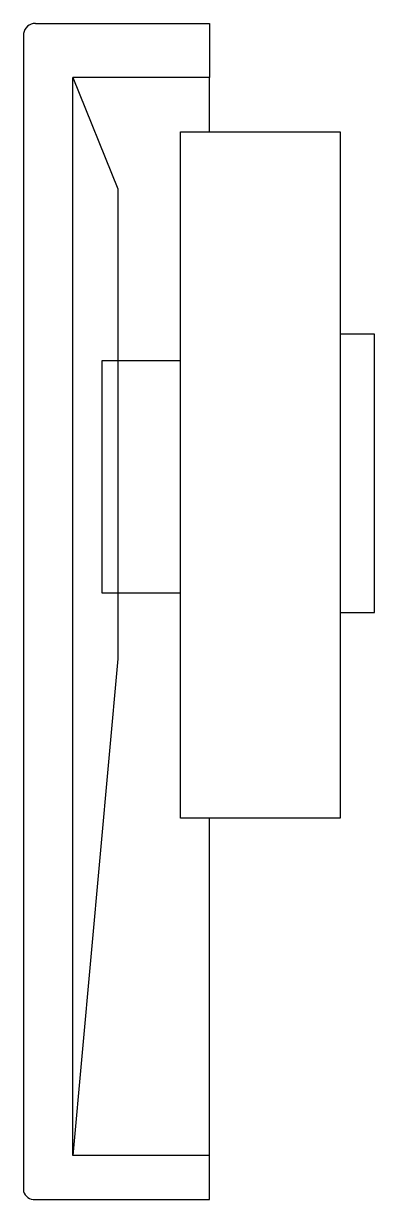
# Model space of a CAD drawing. Header units: centimetres. Extents: x -0.03 to 0.92, y 0 to 3.16.
import ezdxf

# ---------------------------------------------------------------- set-up
doc = ezdxf.new("R2010")
doc.units = ezdxf.units.CM
doc.header["$MEASUREMENT"] = 0
doc.layers.add('linee di prosp', color=6, linetype='Continuous')
doc.layers.add('linee in prospettp', color=252, linetype='Continuous')

msp = doc.modelspace()

# ---------------------------------------------------------------- linework, layer by layer
at = {"layer": 'linee di prosp'}
for p, q in [((-0.0278, 3.1374), (-0.0278, 0.0213)), ((0.0044, 3.1645), (0.4722, 3.1645)), ((0.4722, 3.1645), (0.4722, 3.0191)), ((0.1045, 0.1187), (0.1045, 3.0191)), ((0.4722, 3.0191), (0.1045, 3.0191)), ((0.1045, 3.0191), (0.2255, 2.7199)), ((0.2255, 2.7199), (0.2255, 1.4548)), ((0.2255, 1.4548), (0.1045, 0.1187)), ((0.4722, 0.1187), (0.1045, 0.1187)), ((0.4722, 0), (0.4722, 0.1187)), ((0, 0), (0.4722, 0))]:
    msp.add_line(p, q, dxfattribs=at)
msp.add_lwpolyline([(0.3943, 2.8726), (0.8234, 2.8726), (0.8234, 1.0265), (0.3943, 1.0265)], close=True, dxfattribs=at)
for points in [[(0.8234, 1.5792), (0.9153, 1.5792), (0.9153, 2.3288), (0.8234, 2.3288)], [(0.3943, 2.2566), (0.1824, 2.2566), (0.1824, 1.6327), (0.3943, 1.6327)]]:
    msp.add_lwpolyline(points, dxfattribs=at)
for centre, start, end in [((0.0028, 3.1336), 87.1352, 172.8843), ((0.0015, 0.0309), 198.031, 272.8648)]:
    msp.add_arc(centre, 0.0309, start, end, dxfattribs=at)
at = {"layer": 'linee in prospettp'}
for p, q in [((0.4722, 2.8726), (0.4722, 3.0191)), ((0.4722, 0.1187), (0.4722, 1.0265))]:
    msp.add_line(p, q, dxfattribs=at)

doc.saveas('drawing.dxf')
